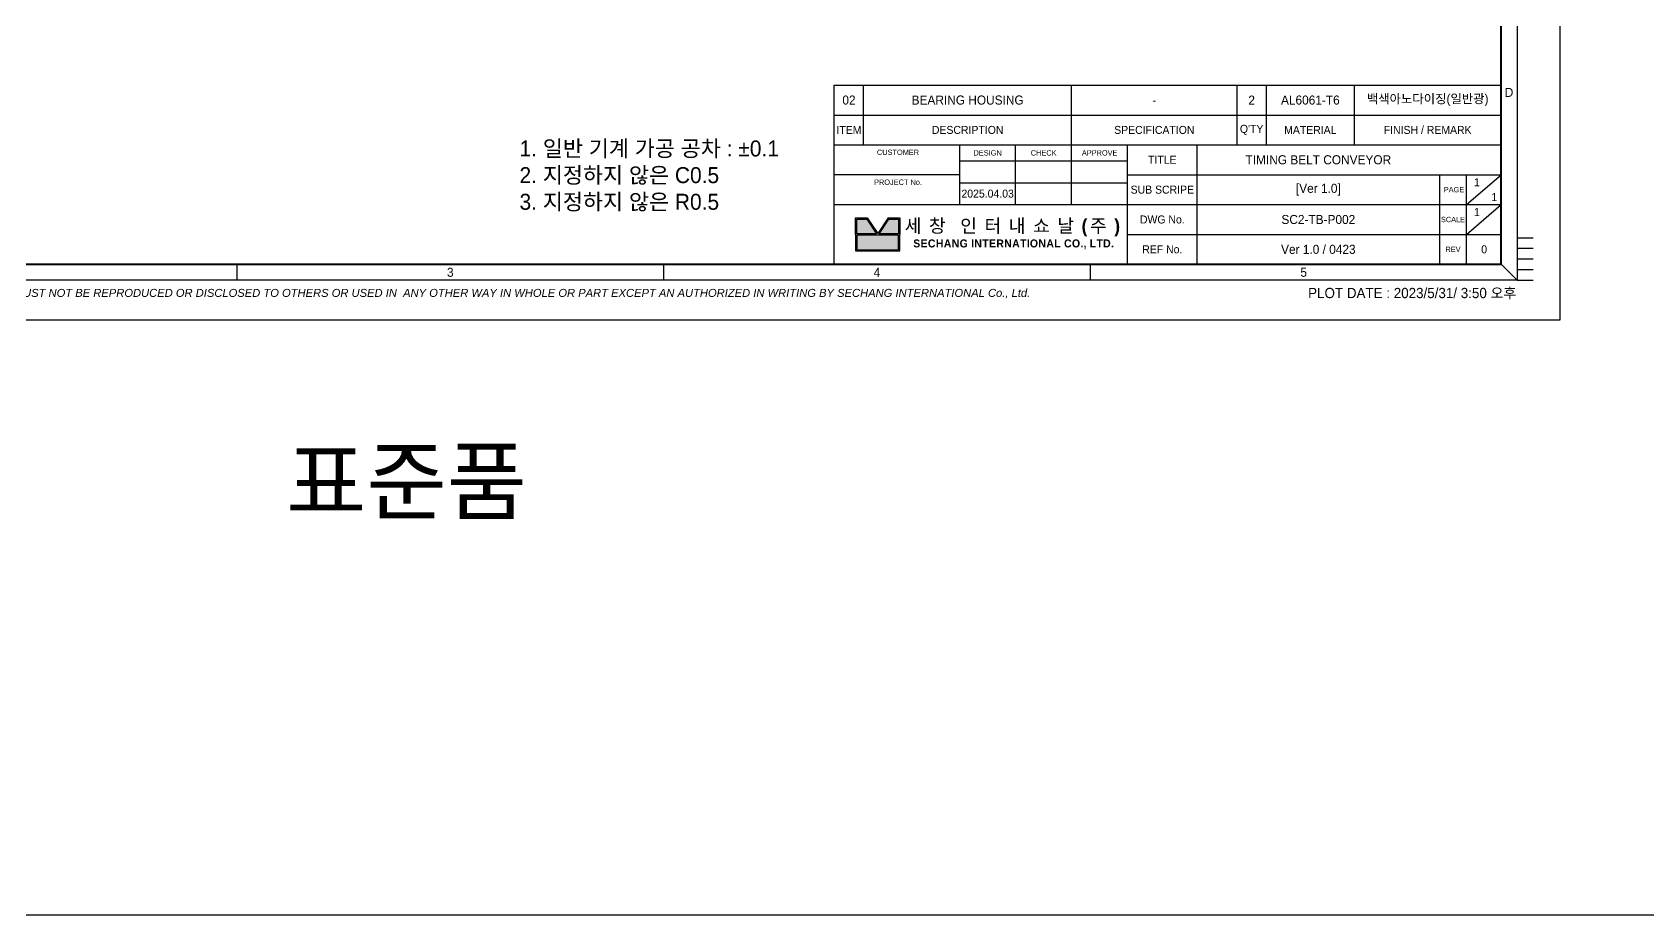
# Model space of a CAD drawing. Header units: inches. Extents: x 0 to 23821, y 0 to 11279.
# Drawn here: x 17918.2 to 18322, y 1770.5 to 1991.1 of the extents above; entities that cross this region are included whole.
import ezdxf
from ezdxf.enums import TextEntityAlignment as Align

# ---------------------------------------------------------------- set-up
doc = ezdxf.new("R2010")
doc.units = ezdxf.units.IN
doc.header["$LTSCALE"] = 10
doc.header["$MEASUREMENT"] = 0
for name, pattern in [('CENTER', [2, 1.25, -0.25, 0.25, -0.25]), ('HIDDEN', [0.375, 0.25, -0.125]), ('PHANTOM', [2.5, 1.25, -0.25, 0.25, -0.25, 0.25, -0.25])]:
    doc.linetypes.add(name, pattern=pattern)
for name, color, linetype in [('11', 1, 'CENTER'), ('22', 2, 'HIDDEN'), ('66', 6, 'PHANTOM'), ('T', 3, 'Continuous')]:
    doc.layers.add(name, color=color, linetype=linetype)
doc.styles.add('SCI', font='')
doc.styles.get('SCI').set_extended_font_data('Gulim')

# ---------------------------------------------------------------- blocks, each defined once
blk = doc.blocks.new('SECHANG TITLE')
h = blk.add_hatch(color=162)
h.dxf.hatch_style = 1
h.paths.add_polyline_path([(6.08, -25.11), (4.21, -25.11), (4.21, -27.9), (7.94, -27.9)])
h.paths.add_polyline_path([(12.06, -25.11), (10.19, -25.11), (8.33, -27.9), (12.06, -27.9)])
h.paths.add_polyline_path([(12.06, -28.1), (4.21, -28.1), (4.21, -30.89), (12.06, -30.89)])
at = {"color": 3}
for p, q in [((125, 0), (125, -33.6)), ((0, -5.6), (125, -5.6)), ((0, -33.6), (0, -5.6)), ((5.5, -11.2), (5.5, -5.6)), ((44.5, -22.4), (44.5, -5.6)), ((75.5, -11.2), (75.5, -5.6)), ((81, -11.2), (81, -5.6)), ((97.5, -11.2), (97.5, -5.6)), ((0, -11.2), (125, -11.2)), ((23.5, -11.2), (23.5, -22.4)), ((34, -22.4), (34, -11.2)), ((55, -33.6), (55, -11.2)), ((68, -33.6), (68, -11.2)), ((23.5, -14.2), (55, -14.2)), ((23.5, -16.8), (0, -16.8)), ((55, -16.8), (125, -16.8)), ((113.5, -33.6), (113.5, -16.8)), ((118.5, -22.4), (125, -16.8)), ((118.5, -33.6), (118.5, -16.8)), ((23.5, -18.3), (55, -18.3)), ((0, -22.4), (125, -22.4)), ((118.5, -28), (125, -22.4)), ((55, -28), (125, -28)), ((0, -33.6), (125, -33.6))]:
    blk.add_line(p, q, dxfattribs=at)
for p, q in [((4, -28), (4, -24.9)), ((4, -24.9), (6.19, -24.9)), ((4.21, -27.9), (4.21, -25.11)), ((4.21, -25.11), (6.08, -25.11)), ((6.08, -25.11), (7.94, -27.9)), ((6.19, -24.9), (8.13, -27.81)), ((10.08, -24.9), (8.13, -27.81)), ((10.19, -25.11), (8.33, -27.9)), ((10.08, -24.9), (12.27, -24.9)), ((10.19, -25.11), (12.06, -25.11)), ((12.06, -25.11), (12.06, -27.9)), ((12.27, -24.9), (12.27, -28)), ((4, -28), (4, -31.1)), ((7.94, -27.9), (4.21, -27.9)), ((12.06, -28.1), (4.21, -28.1)), ((4.21, -28.1), (4.21, -30.89)), ((12.06, -27.9), (8.33, -27.9)), ((12.06, -30.89), (12.06, -28.1)), ((12.27, -31.1), (12.27, -28)), ((4, -31.1), (12.27, -31.1)), ((4.21, -30.89), (12.06, -30.89))]:
    blk.add_line(p, q)
at = {"attachment_point": 5, "style": 'SCI'}
for s, insert, char_height, width in [('ITEM', (2.75, -8.4), 1.5, 5.5), ('DESCRIPTION', (25, -8.4), 1.5, 39), ('SPECIFICATION', (60, -8.4), 1.5, 31), ("Q'TY", (78.25, -8.4), 1.5, 5.5), ('MATERIAL', (89.25, -8.4), 1.5, 16.5), ('FINISH / REMARK', (111.25, -8.4), 1.5, 27.5), (' CUSTOMER', (11.75, -12.6), 1, 23.5), ('DESIGN', (28.75, -12.7), 1, 10.5), ('CHECK', (39.25, -12.7), 1, 10.5), ('APPROVE', (49.75, -12.7), 1, 10.5), ('TITLE', (61.5, -14), 1.5, 13), (' PROJECT No.', (11.75, -18.2), 1, 23.5), ('SUB SCRIPE', (61.5, -19.6), 1.5, 13), (' PAGE', (116, -19.6), 1, 5), ('{\\fGulim|b1|i0|c129|p50;\\T1.45;세창 인터내쇼날(주)}', (33.63, -26.75), 2.5, 38.7333), ('DWG No.', (61.5, -25.2), 1.5, 13), ('SCALE', (116, -25.2), 1, 5), ('{\\fGulim|b1|i0|c129|p50;\\T1.05;SECHANG INTERNATIONAL CO., LTD.}', (33.63, -29.85), 1.5, 38.7333), ('REF No.', (61.5, -30.8), 1.5, 13), ('REV', (116, -30.8), 1, 5)]:
    blk.add_mtext(s, dxfattribs=dict(at, insert=insert, char_height=char_height, width=width))
blk = doc.blocks.new('SECHANG A3')
blk.add_line((202, 15.5), (205, 15.5))
at = {"color": 2}
for p, q in [((-38, 10.5), (-38, 7.5)), ((42, 10.5), (42, 7.5)), ((122, 10.5), (122, 7.5)), ((199, 10.5), (202, 7.5))]:
    blk.add_line(p, q, dxfattribs=at)
at = {"color": 1}
blk.add_lwpolyline([(-210, 297), (210, 297), (210, 0), (-210, 0)], close=True, dxfattribs=at)
at = {"color": 2}
blk.add_lwpolyline([(-198, 289.5), (202, 289.5), (202, 7.5), (-198, 7.5)], close=True, dxfattribs=at)
at = {"const_width": 0.4}
blk.add_lwpolyline([(-195, 286.5), (199, 286.5), (199, 10.5), (-195, 10.5)], close=True, dxfattribs=at)
at = {"layer": '11', "ltscale": 5}
blk.add_line((202, 11.5), (205, 11.5), dxfattribs=at)
at = {"layer": '22', "ltscale": 5}
blk.add_line((202, 13.5), (205, 13.5), dxfattribs=at)
at = {"layer": '66', "ltscale": 3}
blk.add_line((202, 9.5), (205, 9.5), dxfattribs=at)
at = {"layer": 'T'}
blk.add_line((202, 7.5), (205, 7.5), dxfattribs=at)
blk.add_blockref('SECHANG TITLE', (74, 44.1))
at = {"linetype": 'Continuous', "style": 'SCI'}
blk.add_text('PLOT DATE : 2023/5/31/ 3:50 오후', height=1.92, dxfattribs=at).set_placement((201.86, 4.16), align=Align.RIGHT)
at = {"color": 2, "style": 'SCI'}
for s, insert, char_height, width, attachment_point in [('D', (200.5, 42.75), 1.7, 3, 5), ('1. 일반 기계 가공 공차 : ±0.1\\P2. 지정하지 않은 C0.5\\P3. 지정하지 않은 R0.5', (14.98, 27.07), 3, 83.5818, 4), ('TIMING BELT CONVEYOR', (164.75, 30.1), 1.7, 45.5, 5), ('2025.04.03', (102.75, 23.75), 1.5, 10.5, 5), ('\\pi1.42726;1', (195.75, 23.1), 1.5, 3.25, 4), ('3', (2, 9), 1.7, 80, 5), ('4', (82, 9), 1.7, 80, 5), ('5', (162, 9), 1.7, 80, 5)]:
    blk.add_mtext(s, dxfattribs=dict(at, insert=insert, char_height=char_height, width=width, attachment_point=attachment_point))
at = {"color": 3, "insert": (-198, 5), "char_height": 1.5, "width": 400.0238, "attachment_point": 4, "style": 'SCI'}
blk.add_mtext('{\\fArial|b0|i1|c0|p34;THIS DRAWING CONTAINS CONFIDENTIAL INFORMATION PROPRIETARY TO SECHANG INTERNATIONAL Co., Ltd.   IT MUST NOT BE REPRODUCED OR DISCLOSED TO OTHERS OR USED IN  ANY OTHER WAY IN WHOLE OR PART EXCEPT AN AUTHORIZED IN WRITING BY SECHANG INTERNATIONAL Co., Ltd.  }', dxfattribs=at)
blk = doc.blocks.new('A$C22515e4a')
at = {"color": 3}
for p, q in [((0, 0), (125, 0)), ((0, -5.6), (0, 0)), ((5.5, -5.6), (5.5, 0)), ((44.5, -5.6), (44.5, 0)), ((75.5, -5.6), (75.5, 0)), ((81, -5.6), (81, 0)), ((97.5, -5.6), (97.5, 0)), ((125, 0), (125, -5.6))]:
    blk.add_line(p, q, dxfattribs=at)

msp = doc.modelspace()

# ---------------------------------------------------------------- linework, layer by layer
msp.add_lwpolyline([(16750, 1770.46366694), (23820.81798648, 1770.46366694), (23820.81798648, 2874.08069523), (16750, 2874.08069523)], close=True)

# ---------------------------------------------------------------- block references
at = {"xscale": 1.333333333333333, "yscale": 1.333333333333333, "zscale": 1.333333333333333}
for name, p in [('SECHANG A3', (18020, 1919.11632666)), ('A$C22515e4a', (18118.66666667, 1977.91632666))]:
    msp.add_blockref(name, p, dxfattribs=at)

# ---------------------------------------------------------------- texts
at = {"color": 2, "style": 'SCI'}
for s, insert, char_height, width, attachment_point in [('02', (18122.33333333, 1974.18299333), 2.266666667, 7.3333333333, 5), ('BEARING HOUSING', (18152, 1974.18299333), 2.2666666667, 52, 5), ('2', (18223, 1974.18299333), 2.26666667, 7.3333333333, 5), ('AL6061-T6', (18237.66666667, 1974.18299333), 2.266666667, 22, 5), ('백색아노다이징(일반광)', (18267, 1974.18299333), 2.2666666667, 36.6666666667, 5), ('-', (18198.66666667, 1974.18299333), 2.26666667, 41.3333333333, 5), ('\\pi1.90302;1', (18276.66666667, 1953.64965999), 2, 4.3333333333, 4), ('[Ver 1.0]', (18239.66666667, 1951.78299333), 2.266666667, 60.6666666667, 5), ('\\pi1.90302;1', (18276.66666667, 1946.18299333), 2, 4.3333333333, 4), ('SC2-TB-P002', (18239.66666667, 1944.31632666), 2.2666666667, 60.6666666667, 5), ('Ver 1.0 / 0423', (18239.66666667, 1936.84965999), 2.2666666667, 60.6666666667, 5), ('\\pi3.71815;0', (18276.66666667, 1936.84965999), 2, 8.6666666667, 4), ('\\pi16.65776;표준품', (17964.95117087, 1886.85941475), 16, 94.7802370477, 1)]:
    msp.add_mtext(s, dxfattribs=dict(at, insert=insert, char_height=char_height, width=width, attachment_point=attachment_point))

doc.saveas('drawing.dxf')
